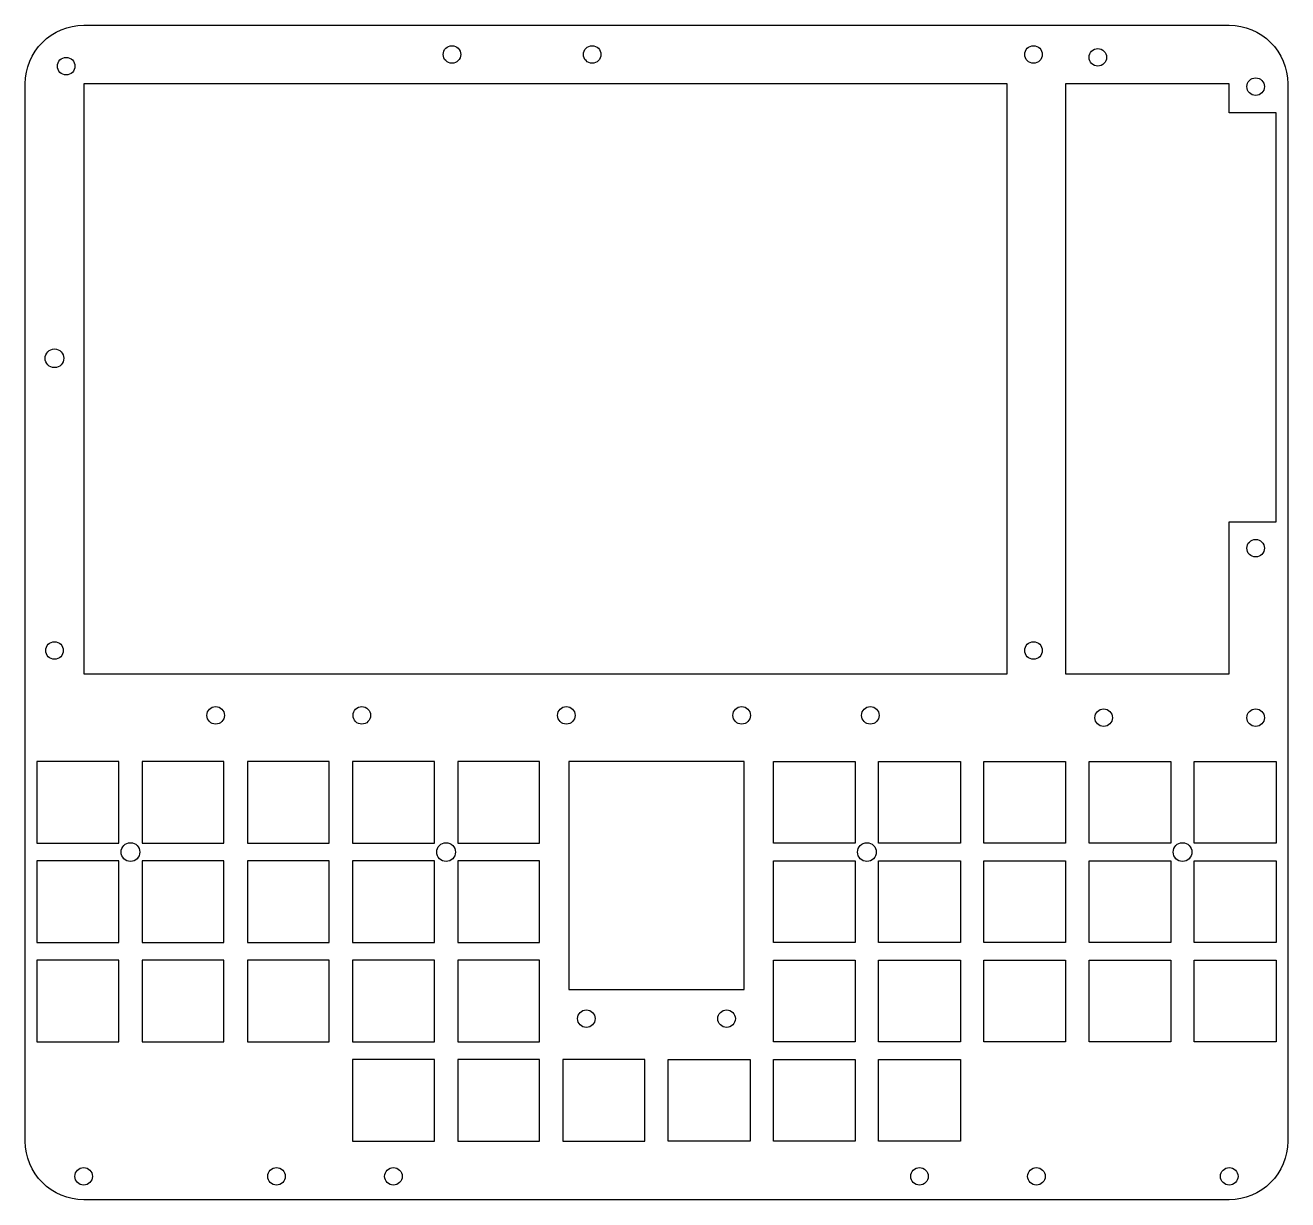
# Model space of a CAD drawing. Header units: millimetres. Extents: x -108 to 108, y -98 to 103.
import ezdxf

# ---------------------------------------------------------------- set-up
doc = ezdxf.new("R2010")
doc.units = ezdxf.units.MM
doc.layers.get('0').update_dxf_attribs({"linetype": 'CONTINUOUS'})

msp = doc.modelspace()

# ---------------------------------------------------------------- linework, layer by layer
for p, q in [((-92, -23), (-106, -23)), ((-106, -23), (-106, -37)), ((-92, -37), (-92, -23)), ((-88, -23), (-88, -37)), ((-74, -23), (-88, -23)), ((-74, -37), (-74, -23)), ((-56, -23), (-70, -23)), ((-70, -23), (-70, -37)), ((-56, -37), (-56, -23)), ((-38, -23), (-52, -23)), ((-52, -23), (-52, -37)), ((-38, -37), (-38, -23)), ((-34, -23), (-34, -37)), ((-20, -23), (-34, -23)), ((-20, -37), (-20, -23)), ((20, -37), (20, -23)), ((20, -23), (34, -23)), ((34, -23), (34, -37)), ((38, -23), (52, -23)), ((38, -37), (38, -23)), ((52, -23), (52, -37)), ((56, -23), (70, -23)), ((56, -37), (56, -23)), ((70, -23), (70, -37)), ((74, -37), (74, -23)), ((74, -23), (88, -23)), ((88, -23), (88, -37)), ((92, -37), (92, -23)), ((92, -23), (106, -23)), ((106, -23), (106, -37)), ((-106, -37), (-92, -37)), ((-88, -37), (-74, -37)), ((-70, -37), (-56, -37)), ((-52, -37), (-38, -37)), ((-34, -37), (-20, -37)), ((34, -37), (20, -37)), ((52, -37), (38, -37)), ((70, -37), (56, -37)), ((88, -37), (74, -37)), ((106, -37), (92, -37)), ((-106, -40), (-106, -54)), ((-92, -40), (-106, -40)), ((-92, -54), (-92, -40)), ((-74, -40), (-88, -40)), ((-88, -40), (-88, -54)), ((-74, -54), (-74, -40)), ((-70, -40), (-70, -54)), ((-56, -40), (-70, -40)), ((-56, -54), (-56, -40)), ((-38, -40), (-52, -40)), ((-52, -40), (-52, -54)), ((-38, -54), (-38, -40)), ((-34, -40), (-34, -54)), ((-20, -40), (-34, -40)), ((-20, -54), (-20, -40)), ((20, -54), (20, -40)), ((20, -40), (34, -40)), ((34, -40), (34, -54)), ((38, -40), (52, -40)), ((38, -54), (38, -40)), ((52, -40), (52, -54)), ((56, -40), (70, -40)), ((56, -54), (56, -40)), ((70, -40), (70, -54)), ((74, -40), (88, -40)), ((74, -54), (74, -40)), ((88, -40), (88, -54)), ((92, -54), (92, -40)), ((92, -40), (106, -40)), ((106, -40), (106, -54)), ((-106, -54), (-92, -54)), ((-88, -54), (-74, -54)), ((-70, -54), (-56, -54)), ((-52, -54), (-38, -54)), ((-34, -54), (-20, -54)), ((34, -54), (20, -54)), ((52, -54), (38, -54)), ((70, -54), (56, -54)), ((88, -54), (74, -54)), ((106, -54), (92, -54)), ((-106, -57), (-106, -71)), ((-92, -57), (-106, -57)), ((-92, -71), (-92, -57)), ((-74, -57), (-88, -57)), ((-88, -57), (-88, -71)), ((-74, -71), (-74, -57)), ((-70, -57), (-70, -71)), ((-56, -57), (-70, -57)), ((-56, -71), (-56, -57)), ((-52, -57), (-52, -71)), ((-38, -57), (-52, -57)), ((-38, -71), (-38, -57)), ((-20, -57), (-34, -57)), ((-34, -57), (-34, -71)), ((-20, -71), (-20, -57)), ((20, -71), (20, -57)), ((20, -57), (34, -57)), ((34, -57), (34, -71)), ((38, -57), (52, -57)), ((38, -71), (38, -57)), ((52, -57), (52, -71)), ((56, -57), (70, -57)), ((56, -71), (56, -57)), ((70, -57), (70, -71)), ((74, -57), (88, -57)), ((74, -71), (74, -57)), ((88, -57), (88, -71)), ((92, -71), (92, -57)), ((92, -57), (106, -57)), ((106, -57), (106, -71)), ((-106, -71), (-92, -71)), ((-88, -71), (-74, -71)), ((-70, -71), (-56, -71)), ((-52, -71), (-38, -71)), ((-34, -71), (-20, -71)), ((34, -71), (20, -71)), ((52, -71), (38, -71)), ((70, -71), (56, -71)), ((88, -71), (74, -71)), ((106, -71), (92, -71)), ((-52, -74), (-52, -88)), ((-38, -74), (-52, -74)), ((-38, -88), (-38, -74)), ((-34, -74), (-34, -88)), ((-20, -74), (-34, -74)), ((-20, -88), (-20, -74)), ((-16, -74), (-16, -88)), ((-2, -74), (-16, -74)), ((-2, -88), (-2, -74)), ((2, -74), (16, -74)), ((2, -88), (2, -74)), ((16, -74), (16, -88)), ((20, -74), (34, -74)), ((20, -88), (20, -74)), ((34, -74), (34, -88)), ((38, -74), (52, -74)), ((38, -88), (38, -74)), ((52, -74), (52, -88)), ((-52, -88), (-38, -88)), ((-34, -88), (-20, -88)), ((-16, -88), (-2, -88)), ((16, -88), (2, -88)), ((34, -88), (20, -88)), ((52, -88), (38, -88))]:
    msp.add_line(p, q)
msp.add_lwpolyline([(-108, 93, -0.414214), (-98, 103), (98, 103, -0.414214), (108, 93), (108, -88, -0.414214), (98, -98), (-98, -98, -0.414214), (-108, -88)], format="xyb", close=True)
for points in [[(60, 93), (-98, 93), (-98, -8), (60, -8)], [(98, 88), (98, 93), (70, 93), (70, -8), (98, -8), (98, 18), (106, 18), (106, 88)], [(-15, -23), (-15, -62), (15, -62), (15, -23)]]:
    msp.add_lwpolyline(points, close=True)
for centre, radius in [((-35, 98), 1.5), ((-11, 98), 1.5), ((64.5, 98), 1.5), ((-101, 96), 1.5), ((75.5, 97.5), 1.5), ((102.5, 92.5), 1.5), ((-103, 46), 1.6), ((102.5, 13.5), 1.5), ((-103, -4), 1.5), ((64.5, -4), 1.5), ((-75.42, -15.11), 1.5), ((-50.42, -15.11), 1.5), ((-15.42, -15.11), 1.5), ((14.58, -15.11), 1.5), ((36.58, -15.11), 1.5), ((76.5, -15.5), 1.5), ((102.5, -15.5), 1.5), ((-90, -38.5), 1.6), ((-36, -38.5), 1.6), ((36, -38.5), 1.6), ((90, -38.5), 1.6), ((-12.01, -67), 1.5), ((11.99, -67), 1.5), ((-98, -94), 1.5), ((-65.01, -94), 1.5), ((-45.01, -94), 1.5), ((44.99, -94), 1.5), ((65, -94), 1.5), ((97.99, -94), 1.5)]:
    msp.add_circle(centre, radius)

doc.saveas('drawing.dxf')
